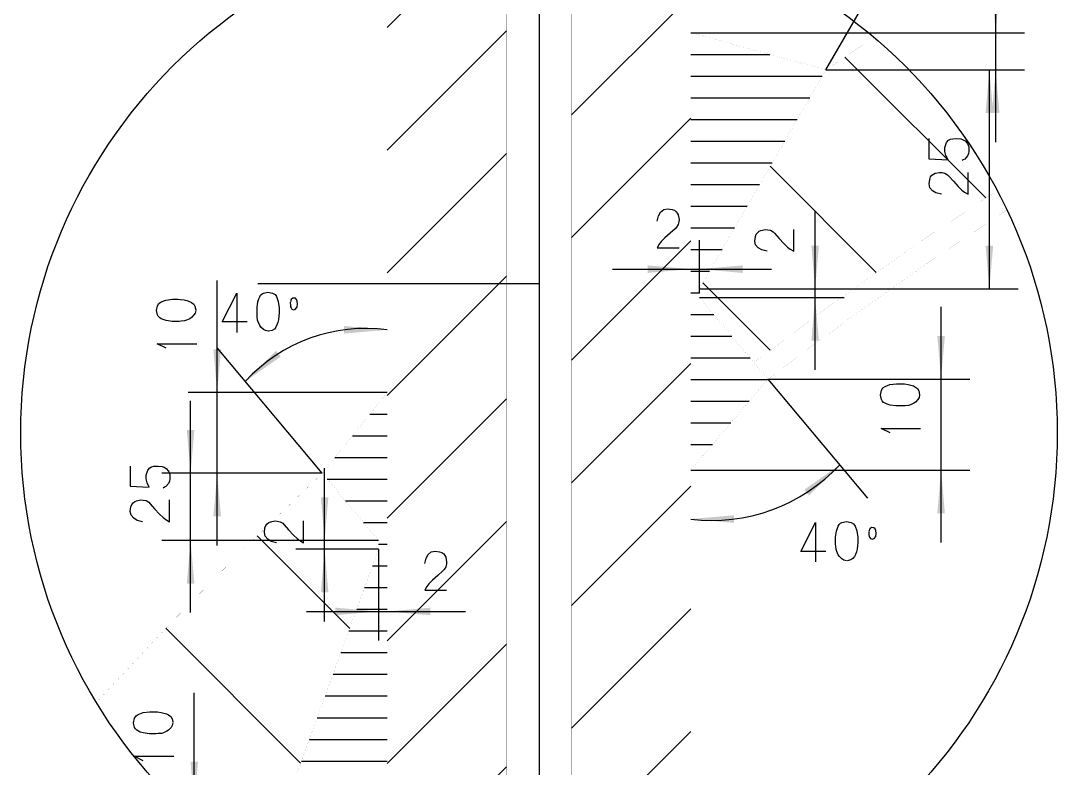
# Model space of a CAD drawing. Extents: x 0 to 8410, y 0 to 11890.
# Drawn here: x 7331 to 8048, y 5428 to 5945 of the extents above; entities that cross this region are included whole.
import ezdxf

# ---------------------------------------------------------------- set-up
doc = ezdxf.new("R2010")
doc.units = 0
doc.header["$MEASUREMENT"] = 0
doc.layers.add('6', color=7, linetype='Continuous')
doc.layers.add('7', color=7, linetype='Continuous')

# ---------------------------------------------------------------- blocks, each defined once
blk = doc.blocks.new('BLKENT234')
at = {"layer": '6', "color": 1, "linetype": 'Continuous'}
for p, q in [((7794.59, 6003.04), (7794.59, 6061.19)), ((7888.1, 5911.31), (7950.51, 6019.41))]:
    blk.add_line(p, q, dxfattribs=at)
at = {"layer": '6', "color": 2, "linetype": 'Continuous'}
for p, q in [((7885.5, 6052.85), (7886.42, 6053.97)), ((7886.42, 6053.97), (7887.24, 6054.81)), ((7887.24, 6054.81), (7888.34, 6055.37)), ((7888.34, 6055.37), (7889.62, 6055.65)), ((7889.62, 6055.65), (7892.73, 6055.65)), ((7892.73, 6055.65), (7894.65, 6055.51)), ((7894.65, 6055.51), (7896.3, 6054.95)), ((7896.3, 6054.95), (7897.58, 6054.11)), ((7897.58, 6054.11), (7898.49, 6053.13)), ((7909.84, 6053.69), (7910.85, 6054.67)), ((7910.85, 6054.67), (7911.76, 6055.23)), ((7911.76, 6055.23), (7914.87, 6055.93)), ((7914.87, 6055.93), (7918.17, 6055.23)), ((7918.17, 6055.23), (7919.81, 6054.25)), ((7919.81, 6054.25), (7920.82, 6052.71)), ((7884.4, 6050.61), (7884.95, 6051.73)), ((7884.95, 6051.73), (7885.5, 6052.85)), ((7898.77, 6046.97), (7897.31, 6045.43)), ((7898.49, 6053.13), (7899.14, 6051.73)), ((7899.14, 6048.23), (7898.77, 6046.97)), ((7899.14, 6051.73), (7899.41, 6050.05)), ((7899.41, 6050.05), (7899.14, 6048.23)), ((7907.37, 6045.15), (7907.92, 6049.21)), ((7907.92, 6049.21), (7908.56, 6051.31)), ((7908.56, 6051.31), (7909.2, 6052.57)), ((7909.2, 6052.57), (7909.84, 6053.69)), ((7920.82, 6052.71), (7922.1, 6049.35)), ((7922.1, 6049.35), (7922.65, 6044.87)), ((7930.34, 6048.79), (7930.43, 6046.69)), ((7930.98, 6050.75), (7930.43, 6049.07)), ((7932.08, 6051.73), (7930.98, 6050.75)), ((7933.91, 6051.59), (7932.08, 6051.73)), ((7934.64, 6050.75), (7933.91, 6051.59)), ((7935.1, 6049.63), (7934.64, 6050.75)), ((7935.37, 6047.53), (7935.1, 6049.63)), ((7935.1, 6045.57), (7935.37, 6047.53)), ((7893.83, 6043.75), (7891.81, 6043.33)), ((7891.81, 6043.33), (7893.46, 6043.19)), ((7893.46, 6043.19), (7896.12, 6042.63)), ((7895.47, 6044.31), (7893.83, 6043.75)), ((7897.31, 6045.43), (7895.47, 6044.31)), ((7896.12, 6042.63), (7897.4, 6042.21)), ((7897.4, 6042.21), (7898.59, 6041.09)), ((7898.59, 6041.09), (7899.59, 6039.41)), ((7907.37, 6040.25), (7907.37, 6045.15)), ((7907.46, 6038.85), (7907.37, 6040.25)), ((7922.65, 6041.23), (7922.56, 6039.27)), ((7922.65, 6044.87), (7922.65, 6041.23)), ((7930.43, 6046.69), (7930.61, 6045.57)), ((7930.61, 6045.57), (7930.89, 6045.01)), ((7930.89, 6045.01), (7931.44, 6044.17)), ((7931.44, 6044.17), (7932.63, 6043.61)), ((7932.63, 6043.61), (7934.09, 6044.03)), ((7934.09, 6044.03), (7935.1, 6045.57)), ((7884.95, 6032.27), (7884.04, 6034.37)), ((7899.78, 6033.95), (7899.14, 6032.13)), ((7899.59, 6039.41), (7899.87, 6037.87)), ((7899.87, 6035.21), (7899.78, 6033.95)), ((7899.87, 6037.87), (7899.87, 6035.21)), ((7907.64, 6036.47), (7907.46, 6038.85)), ((7908.1, 6035.21), (7907.64, 6036.47)), ((7909.2, 6032.83), (7908.1, 6035.21)), ((7909.93, 6031.71), (7909.2, 6032.83)), ((7921.19, 6033.11), (7920.46, 6031.71)), ((7921.74, 6034.93), (7921.19, 6033.11)), ((7922.19, 6036.75), (7921.74, 6034.93)), ((7922.56, 6039.27), (7922.19, 6036.75)), ((7885.87, 6031.15), (7884.95, 6032.27)), ((7887.24, 6030.17), (7885.87, 6031.15)), ((7888.61, 6029.47), (7887.24, 6030.17)), ((7890.72, 6029.33), (7888.61, 6029.47)), ((7895.47, 6029.33), (7890.72, 6029.33)), ((7897.03, 6030.17), (7895.47, 6029.33)), ((7898.31, 6031.15), (7897.03, 6030.17)), ((7899.14, 6032.13), (7898.31, 6031.15)), ((7911.76, 6030.03), (7909.93, 6031.71)), ((7913.13, 6029.19), (7911.76, 6030.03)), ((7914.97, 6028.77), (7913.13, 6029.19)), ((7917.8, 6029.33), (7915.33, 6028.77)), ((7919.36, 6030.17), (7917.8, 6029.33)), ((7920.46, 6031.71), (7919.36, 6030.17))]:
    blk.add_line(p, q, dxfattribs=at)
at = {"layer": '6', "color": 1, "linetype": 'Continuous'}
blk.add_arc((7809.36, 5804.5), 227.18, 56.2711, 93.7285, dxfattribs=at)
for points in [[(7794.59, 6031.19), (7824.48, 6033.8), (7824.48, 6028.58)], [(7935.51, 5993.43), (7908.32, 6006.11), (7910.93, 6010.64)]]:
    blk.add_solid(points, dxfattribs=at)
blk = doc.blocks.new('BLKENT235')
at = {"layer": '6', "color": 1, "linetype": 'Continuous'}
blk.add_line((7847.97, 5697.28), (7916.99, 5615.01), dxfattribs=at)
at = {"layer": '6', "color": 2, "linetype": 'Continuous'}
for p, q in [((7870.71, 5578.12), (7880.96, 5598)), ((7880.96, 5598), (7880.96, 5570.84)), ((7896.06, 5594.22), (7896.7, 5595.48)), ((7896.7, 5595.48), (7897.34, 5596.6)), ((7897.34, 5596.6), (7898.34, 5597.58)), ((7898.34, 5597.58), (7899.26, 5598.14)), ((7899.26, 5598.14), (7902.37, 5598.84)), ((7902.37, 5598.84), (7905.67, 5598.14)), ((7905.67, 5598.14), (7907.31, 5597.16)), ((7907.31, 5597.16), (7908.32, 5595.62)), ((7908.32, 5595.62), (7909.6, 5592.26)), ((7894.87, 5588.06), (7895.42, 5592.12)), ((7894.87, 5583.16), (7894.87, 5588.06)), ((7895.42, 5592.12), (7896.06, 5594.22)), ((7909.6, 5592.26), (7910.15, 5587.78)), ((7910.15, 5587.78), (7910.15, 5584.14)), ((7917.84, 5591.7), (7917.93, 5589.6)), ((7918.48, 5593.66), (7917.93, 5591.98)), ((7917.93, 5589.6), (7918.11, 5588.48)), ((7918.11, 5588.48), (7918.38, 5587.92)), ((7918.38, 5587.92), (7918.93, 5587.08)), ((7919.57, 5594.64), (7918.48, 5593.66)), ((7921.4, 5594.5), (7919.57, 5594.64)), ((7922.14, 5593.66), (7921.4, 5594.5)), ((7921.59, 5586.94), (7922.59, 5588.48)), ((7922.59, 5592.54), (7922.14, 5593.66)), ((7922.87, 5590.44), (7922.59, 5592.54)), ((7922.59, 5588.48), (7922.87, 5590.44)), ((7894.96, 5581.76), (7894.87, 5583.16)), ((7895.14, 5579.38), (7894.96, 5581.76)), ((7910.06, 5582.18), (7909.69, 5579.66)), ((7910.15, 5584.14), (7910.06, 5582.18)), ((7918.93, 5587.08), (7920.12, 5586.52)), ((7920.12, 5586.52), (7921.59, 5586.94)), ((7888.01, 5578.12), (7870.71, 5578.12)), ((7895.6, 5578.12), (7895.14, 5579.38)), ((7896.7, 5575.74), (7895.6, 5578.12)), ((7897.43, 5574.62), (7896.7, 5575.74)), ((7899.26, 5572.94), (7897.43, 5574.62)), ((7907.95, 5574.62), (7906.85, 5573.08)), ((7908.68, 5576.02), (7907.95, 5574.62)), ((7909.23, 5577.84), (7908.68, 5576.02)), ((7909.69, 5579.66), (7909.23, 5577.84)), ((7900.63, 5572.1), (7899.26, 5572.94)), ((7902.46, 5571.68), (7900.63, 5572.1)), ((7905.3, 5572.24), (7902.83, 5571.68)), ((7906.85, 5573.08), (7905.3, 5572.24))]:
    blk.add_line(p, q, dxfattribs=at)
at = {"layer": '6', "color": 1, "linetype": 'Continuous'}
blk.add_arc((7809.36, 5720.31), 120.75, 262.973, 317.025, dxfattribs=at)
for points in [[(7897.71, 5638), (7876.49, 5616.78), (7873.13, 5620.79)], [(7794.59, 5600.47), (7824.48, 5603.08), (7824.48, 5597.85)]]:
    blk.add_solid(points, dxfattribs=at)
blk = doc.blocks.new('BLKENT236')
at = {"layer": '6', "color": 2, "linetype": 'Continuous'}
for p, q in [((7470.31, 5736.84), (7480.56, 5756.72)), ((7480.56, 5756.72), (7480.56, 5729.56)), ((7495.02, 5750.84), (7495.66, 5752.94)), ((7495.66, 5752.94), (7496.3, 5754.2)), ((7496.3, 5754.2), (7496.94, 5755.32)), ((7496.94, 5755.32), (7497.94, 5756.3)), ((7497.94, 5756.3), (7498.86, 5756.86)), ((7498.86, 5756.86), (7501.97, 5757.56)), ((7501.97, 5757.56), (7505.26, 5756.86)), ((7505.26, 5756.86), (7506.91, 5755.88)), ((7506.91, 5755.88), (7507.92, 5754.34)), ((7507.92, 5754.34), (7509.2, 5750.98)), ((7519.17, 5753.36), (7518.07, 5752.38)), ((7521, 5753.22), (7519.17, 5753.36)), ((7521.74, 5752.38), (7521, 5753.22)), ((7494.47, 5746.78), (7495.02, 5750.84)), ((7494.47, 5741.88), (7494.47, 5746.78)), ((7509.2, 5750.98), (7509.75, 5746.5)), ((7509.75, 5746.5), (7509.75, 5742.86)), ((7517.43, 5750.42), (7517.53, 5748.32)), ((7518.07, 5752.38), (7517.53, 5750.7)), ((7517.53, 5748.32), (7517.71, 5747.2)), ((7517.71, 5747.2), (7517.98, 5746.64)), ((7517.98, 5746.64), (7518.53, 5745.8)), ((7518.53, 5745.8), (7519.72, 5745.24)), ((7519.72, 5745.24), (7521.19, 5745.66)), ((7521.19, 5745.66), (7522.19, 5747.2)), ((7522.19, 5751.26), (7521.74, 5752.38)), ((7522.47, 5749.16), (7522.19, 5751.26)), ((7522.19, 5747.2), (7522.47, 5749.16)), ((7494.56, 5740.48), (7494.47, 5741.88)), ((7494.74, 5738.1), (7494.56, 5740.48)), ((7509.29, 5738.38), (7508.83, 5736.56)), ((7509.66, 5740.9), (7509.29, 5738.38)), ((7509.75, 5742.86), (7509.66, 5740.9)), ((7487.6, 5736.84), (7470.31, 5736.84)), ((7495.2, 5736.84), (7494.74, 5738.1)), ((7496.3, 5734.46), (7495.2, 5736.84)), ((7497.03, 5733.34), (7496.3, 5734.46)), ((7498.86, 5731.66), (7497.03, 5733.34)), ((7500.23, 5730.82), (7498.86, 5731.66)), ((7506.45, 5731.8), (7504.9, 5730.96)), ((7507.55, 5733.34), (7506.45, 5731.8)), ((7508.28, 5734.74), (7507.55, 5733.34)), ((7508.83, 5736.56), (7508.28, 5734.74)), ((7502.06, 5730.4), (7500.23, 5730.82)), ((7504.9, 5730.96), (7502.43, 5730.4))]:
    blk.add_line(p, q, dxfattribs=at)
at = {"layer": '6', "color": 1, "linetype": 'Continuous'}
blk.add_line((7539.62, 5632.16), (7467.06, 5718.64), dxfattribs=at)
blk.add_arc((7569.82, 5619.15), 113.24, 82.5037, 137.494, dxfattribs=at)
for points in [[(7584.59, 5731.42), (7554.71, 5728.8), (7554.71, 5734.03)], [(7486.34, 5695.66), (7507.55, 5716.87), (7510.92, 5712.87)]]:
    blk.add_solid(points, dxfattribs=at)
blk = doc.blocks.new('BLKENT238')
at = {"layer": '6', "color": 2, "linetype": 'Continuous'}
for p, q in [((7771.39, 5806.56), (7772.31, 5810.34)), ((7772.31, 5810.34), (7773.77, 5812.72)), ((7773.77, 5812.72), (7775.88, 5814.54)), ((7775.88, 5814.54), (7778.53, 5815.1)), ((7778.53, 5815.1), (7781.64, 5814.68)), ((7781.64, 5814.68), (7783.29, 5814.12)), ((7783.29, 5814.12), (7784.48, 5813.14)), ((7784.48, 5813.14), (7785.3, 5812.02)), ((7785.3, 5812.02), (7785.85, 5810.9)), ((7785.85, 5810.9), (7786.49, 5807.82)), ((7785.94, 5804.18), (7784.84, 5802.36)), ((7786.31, 5806.14), (7785.94, 5804.18)), ((7786.49, 5807.82), (7786.31, 5806.14)), ((7780.36, 5798.3), (7776.7, 5794.94)), ((7783.84, 5801.38), (7780.36, 5798.3)), ((7784.84, 5802.36), (7783.84, 5801.38)), ((7772.86, 5790.6), (7771.39, 5788.08)), ((7774.23, 5792.42), (7772.86, 5790.6)), ((7776.7, 5794.94), (7774.23, 5792.42)), ((7771.39, 5788.08), (7786.49, 5788.08))]:
    blk.add_line(p, q, dxfattribs=at)
at = {"layer": '6', "color": 1, "linetype": 'Continuous'}
for p, q in [((7800.59, 5756.75), (7800.59, 5793.38)), ((7740.42, 5773.38), (7850.59, 5773.38))]:
    blk.add_line(p, q, dxfattribs=at)
for points in [[(7794.59, 5773.38), (7764.71, 5770.76), (7764.71, 5775.99)], [(7800.59, 5773.38), (7830.48, 5775.99), (7830.48, 5770.76)]]:
    blk.add_solid(points, dxfattribs=at)
blk = doc.blocks.new('BLKENT239')
at = {"layer": '6', "color": 1, "linetype": 'Continuous'}
for p, q in [((7880.67, 5703.75), (7880.67, 5813.92)), ((7800.59, 5759.75), (7900.67, 5759.75)), ((7800.59, 5753.75), (7900.67, 5753.75))]:
    blk.add_line(p, q, dxfattribs=at)
at = {"layer": '6', "color": 2, "linetype": 'Continuous'}
for p, q in [((7838.95, 5792.85), (7839.37, 5795.96)), ((7839.37, 5795.96), (7839.93, 5797.61)), ((7839.93, 5797.61), (7840.91, 5798.8)), ((7840.91, 5798.8), (7842.03, 5799.62)), ((7842.03, 5799.62), (7843.15, 5800.17)), ((7843.15, 5800.17), (7846.23, 5800.81)), ((7846.23, 5800.81), (7847.91, 5800.63)), ((7847.91, 5800.63), (7849.87, 5800.26)), ((7849.87, 5800.26), (7851.69, 5799.17)), ((7851.69, 5799.17), (7852.67, 5798.16)), ((7852.67, 5798.16), (7855.75, 5794.68)), ((7865.97, 5785.72), (7865.97, 5800.81)), ((7839.51, 5790.2), (7838.95, 5792.85)), ((7841.33, 5788.1), (7839.51, 5790.2)), ((7855.75, 5794.68), (7859.11, 5791.02)), ((7859.11, 5791.02), (7861.63, 5788.55)), ((7861.63, 5788.55), (7863.45, 5787.18)), ((7843.71, 5786.63), (7841.33, 5788.1)), ((7847.49, 5785.72), (7843.71, 5786.63)), ((7863.45, 5787.18), (7865.97, 5785.72))]:
    blk.add_line(p, q, dxfattribs=at)
at = {"layer": '6', "color": 1, "linetype": 'Continuous'}
for points in [[(7880.67, 5759.75), (7878.06, 5789.64), (7883.29, 5789.64)], [(7880.67, 5753.75), (7883.29, 5723.86), (7878.06, 5723.86)]]:
    blk.add_solid(points, dxfattribs=at)
blk = doc.blocks.new('BLKENT240')
at = {"layer": '6', "color": 1, "linetype": 'Continuous'}
for p, q in [((7888.1, 5911.31), (8021.27, 5911.31)), ((8001.27, 5759.75), (8001.27, 5911.31)), ((7800.59, 5759.75), (8021.27, 5759.75))]:
    blk.add_line(p, q, dxfattribs=at)
at = {"layer": '6', "color": 2, "linetype": 'Continuous'}
for p, q in [((7959.41, 5863.68), (7959.41, 5849.77)), ((7970.47, 5857.46), (7971.59, 5860.93)), ((7971.59, 5860.93), (7972.99, 5862.58)), ((7972.99, 5862.58), (7974.25, 5863.22)), ((7974.25, 5863.22), (7975.93, 5863.59)), ((7975.93, 5863.59), (7978.73, 5863.77)), ((7978.73, 5863.77), (7981.53, 5863.5)), ((7981.53, 5863.5), (7983.07, 5862.95)), ((7983.07, 5862.95), (7984.47, 5862.12)), ((7984.47, 5862.12), (7986.01, 5860.29)), ((7986.01, 5860.29), (7986.99, 5858.01)), ((7970.47, 5854.8), (7970.47, 5857.46)), ((7971.17, 5852.06), (7970.47, 5854.8)), ((7986.71, 5853.34), (7986.01, 5851.69)), ((7986.99, 5854.71), (7986.71, 5853.34)), ((7986.99, 5858.01), (7986.99, 5854.71)), ((7959.41, 5849.77), (7972.71, 5849.04)), ((7972.71, 5849.04), (7971.17, 5852.06)), ((7983.21, 5849.04), (7982.37, 5848.49)), ((7984.19, 5849.5), (7983.21, 5849.04)), ((7986.01, 5851.69), (7984.19, 5849.5)), ((7961.51, 5838.33), (7962.63, 5839.16)), ((7962.63, 5839.16), (7963.75, 5839.71)), ((7963.75, 5839.71), (7966.83, 5840.35)), ((7966.83, 5840.35), (7968.51, 5840.16)), ((7968.51, 5840.16), (7970.47, 5839.8)), ((7970.47, 5839.8), (7972.29, 5838.7)), ((7986.57, 5825.25), (7986.57, 5840.35)), ((7959.55, 5832.39), (7959.97, 5835.5)), ((7960.11, 5829.73), (7959.55, 5832.39)), ((7959.97, 5835.5), (7960.53, 5837.14)), ((7960.53, 5837.14), (7961.51, 5838.33)), ((7972.29, 5838.7), (7973.27, 5837.69)), ((7973.27, 5837.69), (7976.35, 5834.22)), ((7976.35, 5834.22), (7979.71, 5830.56)), ((7961.93, 5827.63), (7960.11, 5829.73)), ((7964.31, 5826.16), (7961.93, 5827.63)), ((7968.09, 5825.25), (7964.31, 5826.16)), ((7979.71, 5830.56), (7982.23, 5828.09)), ((7982.23, 5828.09), (7984.05, 5826.71)), ((7984.05, 5826.71), (7986.57, 5825.25))]:
    blk.add_line(p, q, dxfattribs=at)
at = {"layer": '6', "color": 1, "linetype": 'Continuous'}
for points in [[(8001.27, 5911.31), (8003.88, 5881.43), (7998.65, 5881.43)], [(8001.27, 5759.75), (7998.65, 5789.64), (8003.88, 5789.64)]]:
    blk.add_solid(points, dxfattribs=at)
blk = doc.blocks.new('BLKENT241')
at = {"layer": '6', "color": 1, "linetype": 'Continuous'}
for p, q in [((7578.59, 5579.71), (7578.59, 5516.55)), ((7528.59, 5536.55), (7638.76, 5536.55))]:
    blk.add_line(p, q, dxfattribs=at)
at = {"layer": '6', "color": 2, "linetype": 'Continuous'}
for p, q in [((7610.56, 5569.73), (7611.47, 5573.51)), ((7611.47, 5573.51), (7612.94, 5575.89)), ((7612.94, 5575.89), (7615.04, 5577.71)), ((7615.04, 5577.71), (7617.7, 5578.27)), ((7617.7, 5578.27), (7620.81, 5577.85)), ((7620.81, 5577.85), (7622.45, 5577.29)), ((7622.45, 5577.29), (7623.64, 5576.31)), ((7623.64, 5576.31), (7624.47, 5575.19)), ((7624.47, 5575.19), (7625.02, 5574.07)), ((7625.02, 5574.07), (7625.66, 5570.99)), ((7625.11, 5567.35), (7624.01, 5565.53)), ((7625.47, 5569.31), (7625.11, 5567.35)), ((7625.66, 5570.99), (7625.47, 5569.31)), ((7619.53, 5561.47), (7615.86, 5558.11)), ((7623, 5564.55), (7619.53, 5561.47)), ((7624.01, 5565.53), (7623, 5564.55)), ((7612.02, 5553.77), (7610.56, 5551.25)), ((7613.39, 5555.59), (7612.02, 5553.77)), ((7615.86, 5558.11), (7613.39, 5555.59)), ((7610.56, 5551.25), (7625.66, 5551.25))]:
    blk.add_line(p, q, dxfattribs=at)
at = {"layer": '6', "color": 1, "linetype": 'Continuous'}
for points in [[(7578.59, 5536.55), (7548.71, 5533.94), (7548.71, 5539.17)], [(7584.59, 5536.55), (7614.48, 5539.17), (7614.48, 5533.94)]]:
    blk.add_solid(points, dxfattribs=at)
blk = doc.blocks.new('BLKENT242')
at = {"layer": '6', "color": 1, "linetype": 'Continuous'}
for p, q in [((7541.24, 5529.71), (7541.24, 5635.71)), ((7578.59, 5585.71), (7521.24, 5585.71)), ((7578.59, 5579.71), (7521.24, 5579.71))]:
    blk.add_line(p, q, dxfattribs=at)
at = {"layer": '6', "color": 2, "linetype": 'Continuous'}
for p, q in [((7499.94, 5594.34), (7500.49, 5595.99)), ((7500.49, 5595.99), (7501.48, 5597.18)), ((7501.48, 5597.18), (7502.6, 5598)), ((7502.6, 5598), (7503.72, 5598.55)), ((7503.72, 5598.55), (7506.8, 5599.19)), ((7506.8, 5599.19), (7508.48, 5599.01)), ((7508.48, 5599.01), (7510.44, 5598.64)), ((7510.44, 5598.64), (7512.26, 5597.55)), ((7512.26, 5597.55), (7513.23, 5596.54)), ((7513.23, 5596.54), (7516.32, 5593.06)), ((7526.54, 5584.09), (7526.54, 5599.19)), ((7499.52, 5591.23), (7499.94, 5594.34)), ((7500.08, 5588.58), (7499.52, 5591.23)), ((7501.9, 5586.47), (7500.08, 5588.58)), ((7516.32, 5593.06), (7519.68, 5589.4)), ((7519.68, 5589.4), (7522.19, 5586.93)), ((7504.27, 5585.01), (7501.9, 5586.47)), ((7508.05, 5584.09), (7504.27, 5585.01)), ((7522.19, 5586.93), (7524.01, 5585.56)), ((7524.01, 5585.56), (7526.54, 5584.09))]:
    blk.add_line(p, q, dxfattribs=at)
at = {"layer": '6', "color": 1, "linetype": 'Continuous'}
for points in [[(7541.24, 5585.71), (7538.62, 5615.6), (7543.85, 5615.6)], [(7541.24, 5579.71), (7543.85, 5549.82), (7538.62, 5549.82)]]:
    blk.add_solid(points, dxfattribs=at)
blk = doc.blocks.new('BLKENT243')
at = {"layer": '6', "color": 1, "linetype": 'Continuous'}
for p, q in [((7448.49, 5535.71), (7448.49, 5682.16)), ((7539.62, 5632.16), (7428.49, 5632.16)), ((7578.59, 5585.71), (7428.49, 5585.71))]:
    blk.add_line(p, q, dxfattribs=at)
at = {"layer": '6', "color": 2, "linetype": 'Continuous'}
for p, q in [((7406.63, 5637.08), (7406.63, 5623.17)), ((7417.69, 5630.86), (7418.81, 5634.34)), ((7417.69, 5628.21), (7417.69, 5630.86)), ((7418.81, 5634.34), (7420.21, 5635.99)), ((7420.21, 5635.99), (7421.47, 5636.63)), ((7421.47, 5636.63), (7423.15, 5636.99)), ((7423.15, 5636.99), (7425.95, 5637.17)), ((7425.95, 5637.17), (7428.75, 5636.9)), ((7428.75, 5636.9), (7430.29, 5636.35)), ((7430.29, 5636.35), (7431.69, 5635.53)), ((7431.69, 5635.53), (7433.23, 5633.7)), ((7433.23, 5633.7), (7434.21, 5631.41)), ((7434.21, 5631.41), (7434.21, 5628.12)), ((7418.39, 5625.46), (7417.69, 5628.21)), ((7419.93, 5622.44), (7418.39, 5625.46)), ((7433.23, 5625.1), (7431.41, 5622.9)), ((7433.93, 5626.74), (7433.23, 5625.1)), ((7434.21, 5628.12), (7433.93, 5626.74)), ((7406.63, 5623.17), (7419.93, 5622.44)), ((7430.43, 5622.44), (7429.59, 5621.89)), ((7431.41, 5622.9), (7430.43, 5622.44)), ((7407.19, 5608.9), (7407.75, 5610.55)), ((7407.75, 5610.55), (7408.73, 5611.74)), ((7408.73, 5611.74), (7409.85, 5612.56)), ((7409.85, 5612.56), (7410.97, 5613.11)), ((7410.97, 5613.11), (7414.05, 5613.75)), ((7414.05, 5613.75), (7415.73, 5613.57)), ((7415.73, 5613.57), (7417.69, 5613.2)), ((7417.69, 5613.2), (7419.51, 5612.1)), ((7419.51, 5612.1), (7420.49, 5611.1)), ((7420.49, 5611.1), (7423.57, 5607.62)), ((7433.79, 5598.65), (7433.79, 5613.75)), ((7406.77, 5605.79), (7407.19, 5608.9)), ((7407.33, 5603.14), (7406.77, 5605.79)), ((7409.15, 5601.03), (7407.33, 5603.14)), ((7423.57, 5607.62), (7426.93, 5603.96)), ((7426.93, 5603.96), (7429.45, 5601.49)), ((7411.53, 5599.57), (7409.15, 5601.03)), ((7415.31, 5598.65), (7411.53, 5599.57)), ((7429.45, 5601.49), (7431.27, 5600.12)), ((7431.27, 5600.12), (7433.79, 5598.65))]:
    blk.add_line(p, q, dxfattribs=at)
at = {"layer": '6', "color": 1, "linetype": 'Continuous'}
for points in [[(7448.49, 5632.16), (7445.87, 5662.05), (7451.1, 5662.05)], [(7448.49, 5585.71), (7451.1, 5555.82), (7445.87, 5555.82)]]:
    blk.add_solid(points, dxfattribs=at)
blk = doc.blocks.new('BLKENT244')
at = {"layer": '6', "color": 1, "linetype": 'Continuous'}
for p, q in [((8005.62, 5861.31), (8005.62, 6014.48)), ((7794.59, 5936.98), (8025.62, 5936.98)), ((7888.1, 5911.31), (8025.62, 5911.31))]:
    blk.add_line(p, q, dxfattribs=at)
at = {"layer": '6', "color": 2, "linetype": 'Continuous'}
for p, q in [((7963.62, 5993.7), (7964.32, 5996.99)), ((7964.32, 5996.99), (7965.3, 5998.64)), ((7965.3, 5998.64), (7966.84, 5999.64)), ((7966.84, 5999.64), (7970.2, 6000.92)), ((7970.2, 6000.92), (7974.68, 6001.47)), ((7974.68, 6001.47), (7978.32, 6001.47)), ((7978.32, 6001.47), (7980.28, 6001.38)), ((7980.28, 6001.38), (7982.8, 6001.02)), ((7982.8, 6001.02), (7984.62, 6000.56)), ((7984.62, 6000.56), (7986.44, 6000.01)), ((7986.44, 6000.01), (7987.84, 5999.28)), ((7987.84, 5999.28), (7989.38, 5998.18)), ((7989.38, 5998.18), (7990.22, 5996.62)), ((7990.22, 5996.62), (7990.78, 5994.15)), ((7964.32, 5990.58), (7963.62, 5993.7)), ((7964.88, 5989.67), (7964.32, 5990.58)), ((7965.86, 5988.66), (7964.88, 5989.67)), ((7989.52, 5990.58), (7987.84, 5988.75)), ((7990.36, 5991.96), (7989.52, 5990.58)), ((7990.78, 5993.79), (7990.36, 5991.96)), ((7966.98, 5988.02), (7965.86, 5988.66)), ((7968.24, 5987.38), (7966.98, 5988.02)), ((7970.34, 5986.74), (7968.24, 5987.38)), ((7974.4, 5986.19), (7970.34, 5986.74)), ((7979.3, 5986.19), (7974.4, 5986.19)), ((7980.7, 5986.28), (7979.3, 5986.19)), ((7983.08, 5986.47), (7980.7, 5986.28)), ((7984.34, 5986.93), (7983.08, 5986.47)), ((7986.72, 5988.02), (7984.34, 5986.93)), ((7987.84, 5988.75), (7986.72, 5988.02)), ((7970.34, 5967.53), (7964.04, 5970.64)), ((7964.04, 5970.64), (7991.48, 5970.64))]:
    blk.add_line(p, q, dxfattribs=at)
at = {"layer": '6', "color": 1, "linetype": 'Continuous'}
for points in [[(8005.62, 5936.98), (8003.01, 5966.87), (8008.23, 5966.87)], [(8005.62, 5911.31), (8008.23, 5881.43), (8003.01, 5881.43)]]:
    blk.add_solid(points, dxfattribs=at)
blk = doc.blocks.new('BLKENT245')
at = {"layer": '6', "color": 1, "linetype": 'Continuous'}
for p, q in [((7466.88, 5582.16), (7466.88, 5765.56)), ((7584.59, 5688.06), (7446.88, 5688.06)), ((7539.62, 5632.16), (7446.88, 5632.16))]:
    blk.add_line(p, q, dxfattribs=at)
at = {"layer": '6', "color": 2, "linetype": 'Continuous'}
for p, q in [((7424.88, 5744.77), (7425.58, 5748.06)), ((7425.58, 5748.06), (7426.56, 5749.71)), ((7426.56, 5749.71), (7428.1, 5750.72)), ((7428.1, 5750.72), (7431.46, 5752)), ((7431.46, 5752), (7435.94, 5752.55)), ((7435.94, 5752.55), (7439.58, 5752.55)), ((7439.58, 5752.55), (7441.54, 5752.45)), ((7441.54, 5752.45), (7444.06, 5752.09)), ((7444.06, 5752.09), (7445.88, 5751.63)), ((7445.88, 5751.63), (7447.7, 5751.08)), ((7447.7, 5751.08), (7449.1, 5750.35)), ((7449.1, 5750.35), (7450.64, 5749.25)), ((7450.64, 5749.25), (7451.48, 5747.7)), ((7451.48, 5747.7), (7452.04, 5745.23)), ((7425.58, 5741.66), (7424.88, 5744.77)), ((7426.14, 5740.74), (7425.58, 5741.66)), ((7427.12, 5739.74), (7426.14, 5740.74)), ((7428.24, 5739.09), (7427.12, 5739.74)), ((7429.5, 5738.45), (7428.24, 5739.09)), ((7431.6, 5737.81), (7429.5, 5738.45)), ((7447.98, 5739.09), (7445.6, 5738)), ((7449.1, 5739.83), (7447.98, 5739.09)), ((7450.78, 5741.66), (7449.1, 5739.83)), ((7451.62, 5743.03), (7450.78, 5741.66)), ((7452.04, 5744.86), (7451.62, 5743.03)), ((7435.66, 5737.26), (7431.6, 5737.81)), ((7440.56, 5737.26), (7435.66, 5737.26)), ((7441.96, 5737.36), (7440.56, 5737.26)), ((7444.34, 5737.54), (7441.96, 5737.36)), ((7445.6, 5738), (7444.34, 5737.54)), ((7431.6, 5718.6), (7425.3, 5721.71)), ((7425.3, 5721.71), (7452.74, 5721.71))]:
    blk.add_line(p, q, dxfattribs=at)
at = {"layer": '6', "color": 1, "linetype": 'Continuous'}
for points in [[(7466.88, 5688.06), (7464.27, 5717.94), (7469.5, 5717.94)], [(7466.88, 5632.16), (7469.5, 5602.27), (7464.27, 5602.27)]]:
    blk.add_solid(points, dxfattribs=at)
blk = doc.blocks.new('BLKENT246')
at = {"layer": '6', "color": 1, "linetype": 'Continuous'}
for p, q in [((7967.84, 5584.32), (7967.84, 5747.28)), ((7847.97, 5697.28), (7987.84, 5697.28)), ((7794.59, 5634.32), (7987.84, 5634.32))]:
    blk.add_line(p, q, dxfattribs=at)
at = {"layer": '6', "color": 2, "linetype": 'Continuous'}
for p, q in [((7925.84, 5686.26), (7926.54, 5689.56)), ((7926.54, 5689.56), (7927.52, 5691.2)), ((7927.52, 5691.2), (7929.06, 5692.21)), ((7929.06, 5692.21), (7932.42, 5693.49)), ((7932.42, 5693.49), (7936.9, 5694.04)), ((7936.9, 5694.04), (7940.54, 5694.04)), ((7940.54, 5694.04), (7942.5, 5693.95)), ((7942.5, 5693.95), (7945.02, 5693.58)), ((7945.02, 5693.58), (7946.84, 5693.12)), ((7946.84, 5693.12), (7948.66, 5692.58)), ((7948.66, 5692.58), (7950.06, 5691.84)), ((7950.06, 5691.84), (7951.6, 5690.75)), ((7951.6, 5690.75), (7952.44, 5689.19)), ((7952.44, 5689.19), (7953, 5686.72)), ((7926.54, 5683.15), (7925.84, 5686.26)), ((7927.1, 5682.24), (7926.54, 5683.15)), ((7928.08, 5681.23), (7927.1, 5682.24)), ((7929.2, 5680.59), (7928.08, 5681.23)), ((7950.06, 5681.32), (7948.94, 5680.59)), ((7951.74, 5683.15), (7950.06, 5681.32)), ((7952.58, 5684.52), (7951.74, 5683.15)), ((7953, 5686.35), (7952.58, 5684.52)), ((7930.46, 5679.95), (7929.2, 5680.59)), ((7932.56, 5679.31), (7930.46, 5679.95)), ((7936.62, 5678.76), (7932.56, 5679.31)), ((7941.52, 5678.76), (7936.62, 5678.76)), ((7942.92, 5678.85), (7941.52, 5678.76)), ((7945.3, 5679.03), (7942.92, 5678.85)), ((7946.56, 5679.49), (7945.3, 5679.03)), ((7948.94, 5680.59), (7946.56, 5679.49)), ((7932.56, 5660.09), (7926.26, 5663.2)), ((7926.26, 5663.2), (7953.7, 5663.2))]:
    blk.add_line(p, q, dxfattribs=at)
at = {"layer": '6', "color": 1, "linetype": 'Continuous'}
for points in [[(7967.84, 5697.28), (7965.22, 5727.17), (7970.45, 5727.17)], [(7967.84, 5634.32), (7970.45, 5604.43), (7965.22, 5604.43)]]:
    blk.add_solid(points, dxfattribs=at)
blk = doc.blocks.new('BLKENT247')
at = {"layer": '6', "color": 1, "linetype": 'Continuous'}
for p, q in [((7451.04, 5331.97), (7451.04, 5480.21)), ((7522.09, 5402.71), (7431.04, 5402.71)), ((7584.59, 5381.97), (7431.04, 5381.97))]:
    blk.add_line(p, q, dxfattribs=at)
at = {"layer": '6', "color": 2, "linetype": 'Continuous'}
for p, q in [((7412.26, 5465.37), (7415.62, 5466.65)), ((7415.62, 5466.65), (7420.1, 5467.2)), ((7420.1, 5467.2), (7423.74, 5467.2)), ((7423.74, 5467.2), (7425.7, 5467.11)), ((7425.7, 5467.11), (7428.22, 5466.75)), ((7428.22, 5466.75), (7430.04, 5466.29)), ((7430.04, 5466.29), (7431.86, 5465.74)), ((7431.86, 5465.74), (7433.26, 5465.01)), ((7409.04, 5459.43), (7409.74, 5462.72)), ((7409.74, 5456.31), (7409.04, 5459.43)), ((7409.74, 5462.72), (7410.72, 5464.37)), ((7410.72, 5464.37), (7412.26, 5465.37)), ((7433.26, 5465.01), (7434.8, 5463.91)), ((7434.8, 5463.91), (7435.64, 5462.35)), ((7435.64, 5462.35), (7436.2, 5459.88)), ((7436.2, 5459.52), (7435.78, 5457.69)), ((7410.3, 5455.4), (7409.74, 5456.31)), ((7411.28, 5454.39), (7410.3, 5455.4)), ((7412.4, 5453.75), (7411.28, 5454.39)), ((7413.66, 5453.11), (7412.4, 5453.75)), ((7415.76, 5452.47), (7413.66, 5453.11)), ((7419.82, 5451.92), (7415.76, 5452.47)), ((7424.72, 5451.92), (7419.82, 5451.92)), ((7426.12, 5452.01), (7424.72, 5451.92)), ((7428.5, 5452.2), (7426.12, 5452.01)), ((7429.76, 5452.65), (7428.5, 5452.2)), ((7432.14, 5453.75), (7429.76, 5452.65)), ((7433.26, 5454.48), (7432.14, 5453.75)), ((7434.94, 5456.31), (7433.26, 5454.48)), ((7435.78, 5457.69), (7434.94, 5456.31)), ((7415.76, 5433.26), (7409.46, 5436.37)), ((7409.46, 5436.37), (7436.9, 5436.37))]:
    blk.add_line(p, q, dxfattribs=at)
at = {"layer": '6', "color": 1, "linetype": 'Continuous'}
for points in [[(7451.04, 5402.71), (7448.42, 5432.6), (7453.65, 5432.6)], [(7451.04, 5381.97), (7453.65, 5352.09), (7448.42, 5352.09)]]:
    blk.add_solid(points, dxfattribs=at)
blk = doc.blocks.new('BLKENT550')
at = {"layer": '7', "color": 1, "linetype": 'Continuous'}
for p, q in [((7584.59, 5940.57), (7661.69, 6017.67)), ((7584.59, 5855.71), (7667.09, 5938.21)), ((7584.59, 5770.86), (7667.09, 5853.36)), ((7584.59, 5686.01), (7667.09, 5768.51)), ((7584.59, 5601.16), (7667.09, 5683.66)), ((7584.59, 5516.3), (7667.09, 5598.8)), ((7584.59, 5431.45), (7667.09, 5513.95)), ((7584.59, 5346.6), (7667.09, 5429.1)), ((7629.15, 5306.3), (7667.09, 5344.25))]:
    blk.add_line(p, q, dxfattribs=at)
blk = doc.blocks.new('BLKENT551')
at = {"layer": '7', "color": 1, "linetype": 'Continuous'}
for p, q in [((7712.09, 5964.97), (7759.07, 6011.96)), ((7712.09, 5880.12), (7794.59, 5962.62)), ((7712.09, 5795.27), (7794.59, 5877.77)), ((7712.09, 5710.42), (7794.59, 5792.92)), ((7712.09, 5625.57), (7794.59, 5708.07)), ((7712.09, 5540.71), (7794.59, 5623.21)), ((7712.09, 5455.86), (7794.59, 5538.36)), ((7712.09, 5371.01), (7794.59, 5453.51)), ((7729.64, 5303.71), (7794.59, 5368.66))]:
    blk.add_line(p, q, dxfattribs=at)
blk = doc.blocks.new('BLKENT552')
at = {"layer": '7', "color": 1, "linetype": 'Continuous'}
for p, q in [((7558.62, 5524.86), (7494.54, 5588.93)), ((7524.65, 5431.55), (7431.27, 5524.92))]:
    blk.add_line(p, q, dxfattribs=at)
blk = doc.blocks.new('BLKENT553')
at = {"layer": '7', "color": 1, "linetype": 'Continuous'}
for p, q in [((7998.7, 5822.69), (7901.32, 5920.08)), ((7923.01, 5771.11), (7849.56, 5844.56)), ((7849.52, 5717.32), (7802.97, 5763.87))]:
    blk.add_line(p, q, dxfattribs=at)
blk = doc.blocks.new('BLKENT554')
at = {"layer": '7', "color": 1, "linetype": 'Continuous'}
for p, q in [((7572.52, 5673.06), (7584.59, 5673.06)), ((7560.45, 5658.05), (7584.59, 5658.06)), ((7548.39, 5643.05), (7584.59, 5643.06)), ((7543.06, 5628.05), (7584.59, 5628.06)), ((7555.65, 5613.05), (7584.59, 5613.06)), ((7568.24, 5598.05), (7584.59, 5598.06)), ((7578.59, 5583.06), (7584.59, 5583.06)), ((7574.35, 5568.06), (7584.59, 5568.06)), ((7568.89, 5553.06), (7584.59, 5553.06)), ((7563.42, 5538.05), (7584.59, 5538.06)), ((7557.96, 5523.06), (7584.59, 5523.06)), ((7552.5, 5508.05), (7584.59, 5508.06)), ((7547.04, 5493.06), (7584.59, 5493.06)), ((7541.58, 5478.06), (7584.59, 5478.06)), ((7536.12, 5463.05), (7584.59, 5463.06)), ((7530.66, 5448.06), (7584.59, 5448.06)), ((7525.19, 5433.05), (7584.59, 5433.06)), ((7522.09, 5418.06), (7584.59, 5418.06)), ((7522.09, 5403.06), (7584.59, 5403.06)), ((7566.26, 5388.05), (7584.59, 5388.06))]:
    blk.add_line(p, q, dxfattribs=at)
blk = doc.blocks.new('BLKENT555')
at = {"layer": '7', "color": 1, "linetype": 'Continuous'}
for p, q in [((7794.59, 5921.98), (7849.23, 5921.99)), ((7794.59, 5906.98), (7885.59, 5906.98)), ((7794.59, 5891.98), (7876.94, 5891.99)), ((7794.59, 5876.98), (7868.28, 5876.99)), ((7794.59, 5861.98), (7859.62, 5861.98)), ((7794.59, 5846.98), (7850.95, 5846.98)), ((7794.59, 5831.98), (7842.29, 5831.98)), ((7794.59, 5816.98), (7833.63, 5816.98)), ((7794.59, 5801.98), (7824.98, 5801.99)), ((7794.59, 5786.98), (7816.31, 5786.99)), ((7794.59, 5771.98), (7807.65, 5771.98)), ((7794.59, 5756.98), (7800.59, 5756.98)), ((7794.59, 5741.98), (7810.46, 5741.99)), ((7794.59, 5726.98), (7823.05, 5726.98)), ((7794.59, 5711.98), (7835.63, 5711.98)), ((7794.59, 5696.98), (7847.71, 5696.98)), ((7794.59, 5681.98), (7835, 5681.99)), ((7794.59, 5666.98), (7822.28, 5666.99)), ((7794.59, 5651.98), (7809.57, 5651.98))]:
    blk.add_line(p, q, dxfattribs=at)

msp = doc.modelspace()

# ---------------------------------------------------------------- linework, layer by layer
at = {"layer": '6'}
for p, q in [((7689.59, 6040.79), (7689.59, 5275.41)), ((7689.59, 5763.31), (7495.05, 5763.31))]:
    msp.add_line(p, q, dxfattribs=at)
at = {"layer": '6', "const_width": 0.03}
for points in [[(7667.09, 5302.17), (7667.09, 6018.05)], [(7712.09, 5302.17), (7712.09, 6018.05)], [(7584.59, 5317.18), (7584.59, 6003.04)], [(7794.59, 5317.18), (7794.59, 6003.04)], [(7888.1, 5911.31), (7794.59, 5936.98)], [(7800.59, 5759.75), (7888.1, 5911.31)], [(7800.59, 5753.75), (7800.59, 5759.75)], [(7800.59, 5753.75), (7847.97, 5697.28)], [(7794.59, 5634.32), (7847.97, 5697.28)], [(7539.62, 5632.16), (7584.59, 5688.06)], [(7578.59, 5585.71), (7539.62, 5632.16)], [(7578.59, 5579.71), (7578.59, 5585.71)], [(7578.59, 5579.71), (7521.45, 5422.77)]]:
    msp.add_lwpolyline(points, dxfattribs=at)
for points in [[(7921.62, 5933.58, 0.0035201), (7888.27, 5911.27, -0.1)], [(8006.59, 5827.86, 0.0189882), (7838.32, 5708.78, -0.1)], [(8013.37, 5814.37, 0.0187702), (7847.97, 5697.28, -0.1)], [(7539.62, 5632.16, 0.0195424), (7383.28, 5473.56, -0.1)]]:
    msp.add_lwpolyline(points, format="xyb", dxfattribs=at)
at = {"layer": '6'}
msp.add_circle((7689.59, 5660.11), 358.644, dxfattribs=at)

# ---------------------------------------------------------------- block references
for name in ['BLKENT234', 'BLKENT550', 'BLKENT551', 'BLKENT244', 'BLKENT555', 'BLKENT553', 'BLKENT240', 'BLKENT238', 'BLKENT239', 'BLKENT245', 'BLKENT236', 'BLKENT246', 'BLKENT235', 'BLKENT243', 'BLKENT554', 'BLKENT242', 'BLKENT552', 'BLKENT241', 'BLKENT247']:
    msp.add_blockref(name, (0, 0), dxfattribs=at)

doc.saveas('drawing.dxf')
